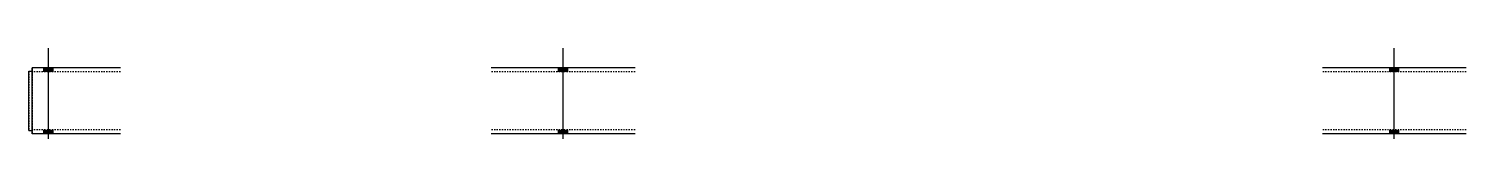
# Model space of a CAD drawing. Header units: millimetres. Extents: x 5 to 25508, y 5 to 1547.
# Drawn here: x 10656 to 12835, y 5 to 142 of the extents above; entities that cross this region are included whole.
import ezdxf

# ---------------------------------------------------------------- set-up
doc = ezdxf.new("R2010")
doc.units = ezdxf.units.MM
doc.linetypes.add('DXK_LINE_DOT2', pattern=[3.9198, 1.9599, -1.9599])
doc.layers.add('STÅL', color=7, linetype='Continuous')

msp = doc.modelspace()

# ---------------------------------------------------------------- hatches: boundary and pattern name
at = {"layer": 'STÅL', "linetype": 'Continuous'}
for points in [[(10678.9, 106.3), (10692.9, 106.3), (10692.9, 112.3), (10678.9, 112.3)], [(10678.9, 106.3), (10692.9, 106.3), (10692.9, 112.3), (10678.9, 112.3)], [(11458.9, 106.3), (11472.9, 106.3), (11472.9, 112.3), (11458.9, 112.3)], [(11458.9, 106.3), (11472.9, 106.3), (11472.9, 112.3), (11458.9, 112.3)], [(12732.9, 112.3), (12718.9, 112.3), (12718.9, 106.3), (12732.9, 106.3)], [(12732.9, 112.3), (12718.9, 112.3), (12718.9, 106.3), (12732.9, 106.3)], [(10678.9, 12.3), (10692.9, 12.3), (10692.9, 18.3), (10678.9, 18.3)], [(10678.9, 12.3), (10692.9, 12.3), (10692.9, 18.3), (10678.9, 18.3)], [(11458.9, 12.3), (11472.9, 12.3), (11472.9, 18.3), (11458.9, 18.3)], [(11458.9, 12.3), (11472.9, 12.3), (11472.9, 18.3), (11458.9, 18.3)], [(12732.9, 18.3), (12718.9, 18.3), (12718.9, 12.3), (12732.9, 12.3)], [(12732.9, 18.3), (12718.9, 18.3), (12718.9, 12.3), (12732.9, 12.3)]]:
    msp.add_hatch(color=96, dxfattribs=at).paths.add_polyline_path(points)

# ---------------------------------------------------------------- linework, layer by layer
at = {"layer": 'STÅL', "color": 96, "linetype": 'Continuous'}
for p, q in [((10685.9, 4.8), (10685.9, 142.3)), ((10685.9, 4.8), (10685.9, 142.3)), ((11465.9, 4.8), (11465.9, 142.3)), ((11465.9, 4.8), (11465.9, 142.3)), ((12725.9, 4.8), (12725.9, 142.3)), ((12725.9, 4.8), (12725.9, 142.3)), ((10678.9, 106.3), (10678.9, 112.3)), ((10678.9, 106.3), (10678.9, 112.3)), ((10692.9, 106.3), (10692.9, 112.3)), ((10692.9, 106.3), (10692.9, 112.3)), ((11458.9, 106.3), (11458.9, 112.3)), ((11458.9, 106.3), (11458.9, 112.3)), ((11472.9, 106.3), (11472.9, 112.3)), ((11472.9, 106.3), (11472.9, 112.3)), ((12718.9, 106.3), (12718.9, 112.3)), ((12718.9, 106.3), (12718.9, 112.3)), ((12732.9, 106.3), (12732.9, 112.3)), ((12732.9, 106.3), (12732.9, 112.3)), ((10678.9, 12.3), (10678.9, 18.3)), ((10678.9, 12.3), (10678.9, 18.3)), ((10692.9, 12.3), (10692.9, 18.3)), ((10692.9, 12.3), (10692.9, 18.3)), ((11458.9, 12.3), (11458.9, 18.3)), ((11458.9, 12.3), (11458.9, 18.3)), ((11472.9, 12.3), (11472.9, 18.3)), ((11472.9, 12.3), (11472.9, 18.3)), ((12718.9, 12.3), (12718.9, 18.3)), ((12718.9, 12.3), (12718.9, 18.3)), ((12732.9, 12.3), (12732.9, 18.3)), ((12732.9, 12.3), (12732.9, 18.3))]:
    msp.add_line(p, q, dxfattribs=at)
at = {"layer": 'STÅL', "color": 2, "linetype": 'Continuous'}
for p, q in [((10794.9, 112.3), (10660.9, 112.3)), ((10660.9, 111.4), (10660.9, 112.3)), ((10660.9, 108.8), (10660.9, 111.4)), ((11574.9, 112.3), (11356.9, 112.3)), ((12834.9, 112.3), (12616.9, 112.3)), ((10655.9, 17.3), (10655.9, 107.3)), ((10655.9, 107.3), (10660.9, 107.3)), ((10660.9, 104.9), (10660.9, 108.8)), ((10660.9, 100.3), (10660.9, 104.9)), ((10660.9, 24.3), (10660.9, 100.3)), ((10660.9, 19.7), (10660.9, 24.3)), ((10655.9, 17.3), (10660.9, 17.3)), ((10660.9, 15.8), (10660.9, 19.7)), ((10660.9, 13.2), (10660.9, 15.8)), ((10660.9, 12.3), (10660.9, 13.2)), ((10794.9, 12.3), (10660.9, 12.3)), ((11574.9, 12.3), (11356.9, 12.3)), ((12834.9, 12.3), (12616.9, 12.3))]:
    msp.add_line(p, q, dxfattribs=at)
at = {"layer": 'STÅL', "color": 7, "linetype": 'DXK_LINE_DOT2'}
for p, q in [((10660.9, 112.3), (10660.9, 112.3)), ((10660.9, 112.3), (10660.9, 111.4)), ((10660.9, 111.4), (10660.9, 108.8)), ((10655.9, 107.3), (10655.9, 107.3)), ((10655.9, 107.3), (10655.9, 17.3)), ((10660.9, 108.8), (10660.9, 104.5)), ((10660.9, 107.3), (10660.9, 17.3)), ((10660.9, 107.3), (10660.9, 107.3)), ((10660.9, 17.3), (10660.9, 107.3)), ((10660.9, 106.3), (10660.9, 106.3)), ((10794.9, 106.3), (10660.9, 106.3)), ((10660.9, 105.8), (10660.9, 106.3)), ((10660.9, 106.3), (10660.9, 105.8)), ((10660.9, 104.9), (10660.9, 105.8)), ((10660.9, 105.8), (10660.9, 104.5)), ((10660.9, 102.6), (10660.9, 104.9)), ((10660.9, 104.5), (10660.9, 102.6)), ((10660.9, 104.5), (10660.9, 100.3)), ((10660.9, 102.6), (10660.9, 24.3)), ((10660.9, 102.6), (10660.9, 24.3)), ((10660.9, 22), (10660.9, 100.3)), ((11574.9, 106.3), (11356.9, 106.3)), ((12834.9, 106.3), (12616.9, 106.3)), ((10660.9, 24.3), (10660.9, 22)), ((10660.9, 22), (10660.9, 24.3)), ((10660.9, 22), (10660.9, 20.1)), ((10660.9, 20.1), (10660.9, 22)), ((10660.9, 22), (10660.9, 18.8)), ((10655.9, 17.3), (10655.9, 17.3)), ((10660.9, 20.1), (10660.9, 18.8)), ((10660.9, 19.7), (10660.9, 20.1)), ((10660.9, 18.8), (10660.9, 19.7)), ((10660.9, 18.8), (10660.9, 18.3)), ((10660.9, 18.3), (10660.9, 18.8)), ((10660.9, 18.8), (10660.9, 15.8)), ((10660.9, 18.3), (10660.9, 18.3)), ((10794.9, 18.3), (10660.9, 18.3)), ((10660.9, 17.3), (10660.9, 17.3)), ((10660.9, 15.8), (10660.9, 13.2)), ((10660.9, 13.2), (10660.9, 12.3)), ((10660.9, 12.3), (10660.9, 12.3)), ((11574.9, 18.3), (11356.9, 18.3)), ((12834.9, 18.3), (12616.9, 18.3))]:
    msp.add_line(p, q, dxfattribs=at)

doc.saveas('drawing.dxf')
